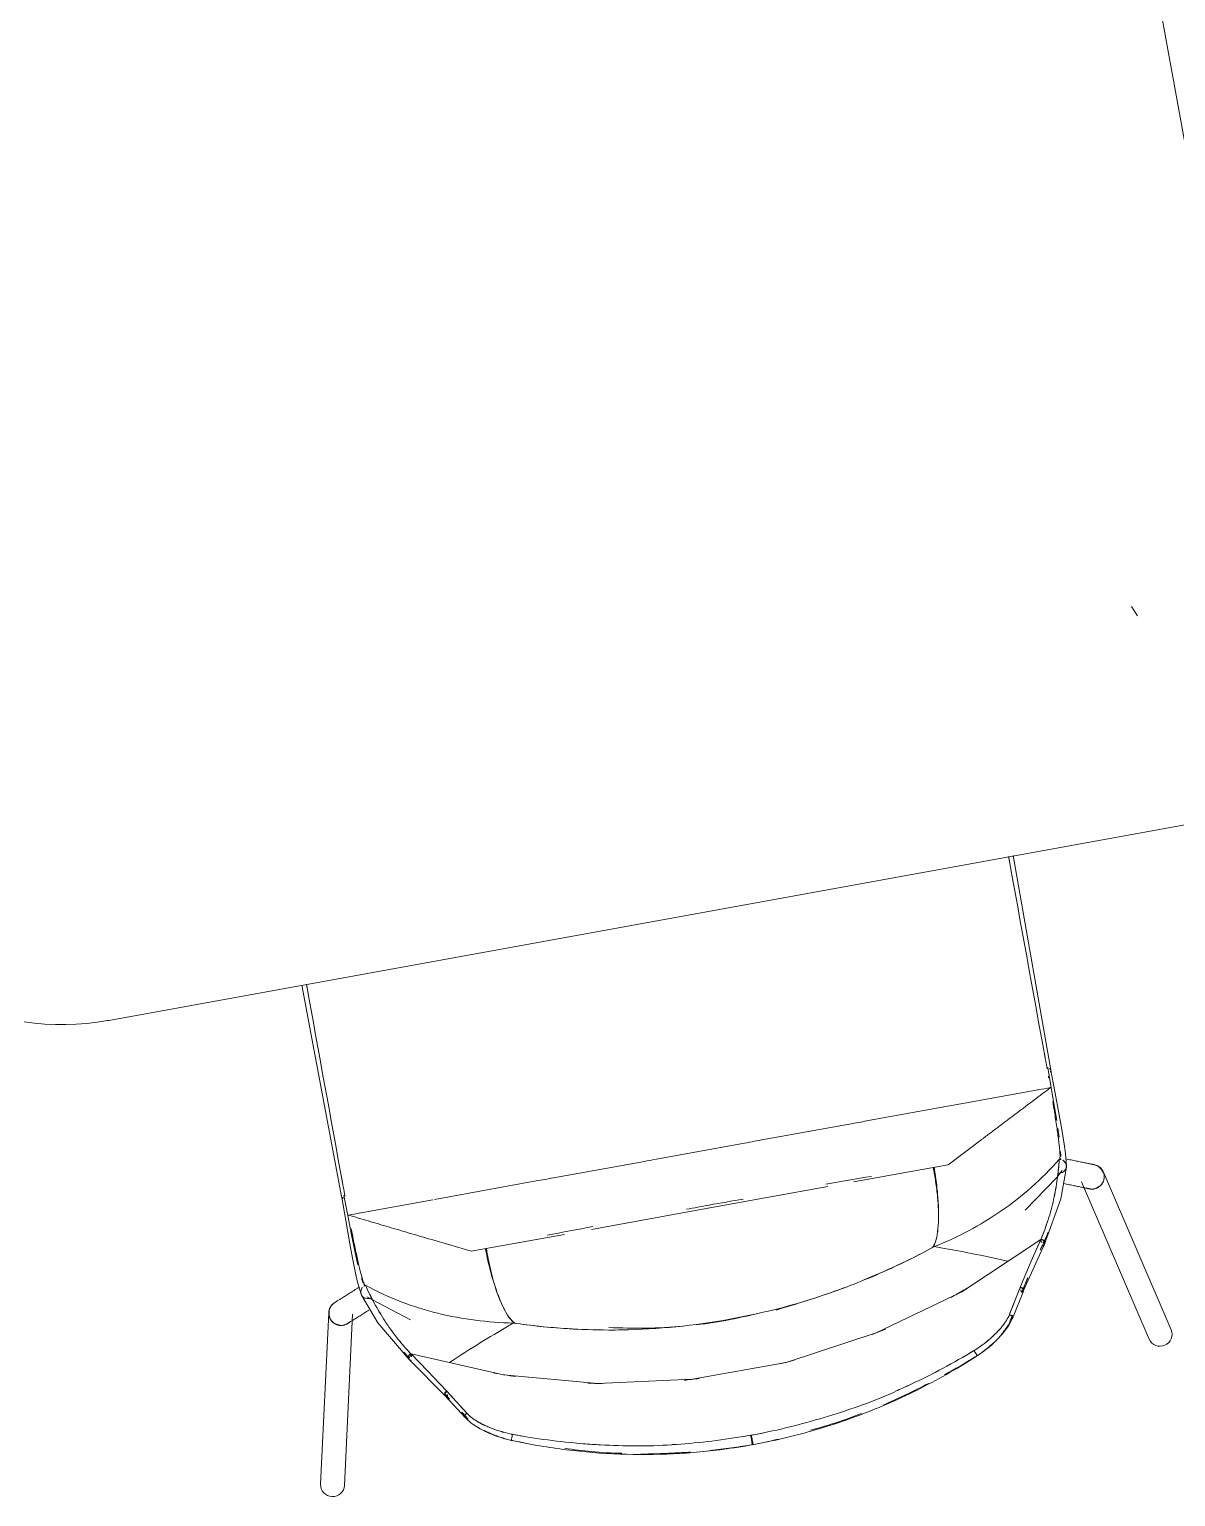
# Model space of a CAD drawing. Header units: millimetres. Extents: x 90978 to 295199, y -4084 to 97293.
# Drawn here: x 159465 to 160211, y 30847 to 31802 of the extents above; entities that cross this region are included whole.
import ezdxf

# ---------------------------------------------------------------- set-up
doc = ezdxf.new("R2010")
doc.units = ezdxf.units.MM
doc.header["$MEASUREMENT"] = 0
doc.layers.add('I-FURN', color=8, linetype='CONTINUOUS', lineweight=9)

msp = doc.modelspace()

# ---------------------------------------------------------------- linework, layer by layer
at = {"layer": 'I-FURN'}
for p, q in [((160289.6, 31328.26), (160119.2, 32266.38)), ((160120.9, 32257.04), (160291.29, 31318.93)), ((160186.08, 31420.83), (160182.25, 31426.88)), ((159516.84, 31157.41), (160265.44, 31293.38)), ((160129.89, 31123.96), (160105.22, 31264.69)), ((159668.53, 31041.62), (159642.44, 31180.38)), ((159461.71, 31156.49), (159468.46, 31155.63)), ((159468.46, 31155.63), (159475.23, 31155.05)), ((159475.23, 31155.05), (159482.03, 31154.73)), ((159482.03, 31154.73), (159488.83, 31154.69)), ((159488.83, 31154.69), (159495.62, 31154.92)), ((159495.62, 31154.92), (159502.4, 31155.42)), ((159502.4, 31155.42), (159509.16, 31156.2)), ((159509.16, 31156.2), (159515.88, 31157.24)), ((159515.88, 31157.24), (159516.84, 31157.41)), ((160127.78, 31126.69), (160130.08, 31113.51)), ((160132.4, 31111.04), (160129.55, 31125.93)), ((160129.68, 31124.03), (160129.35, 31124.03)), ((160129.46, 31123.73), (160129.74, 31123.84)), ((160129.88, 31123.93), (160129.86, 31124)), ((160073.63, 31103.51), (160122.69, 31112.42)), ((160130.08, 31113.51), (160132.22, 31100.83)), ((160135.2, 31095.91), (160132.4, 31111.04)), ((160007.48, 31091.5), (160063.89, 31101.74)), ((160131.03, 31104.71), (160131.73, 31100)), ((160131.73, 31100), (160131.75, 31099.86)), ((160132.22, 31100.83), (160133.6, 31092.32)), ((160136.86, 31086.49), (160135.2, 31095.91)), ((159937.05, 31078.7), (159996.16, 31089.44)), ((160134.36, 31087.3), (160135.2, 31081.34)), ((160138.64, 31075.56), (160136.86, 31086.49)), ((159871.79, 31066.85), (159930.36, 31077.49)), ((160085.19, 31080.2), (160063.05, 31063.51)), ((160136.1, 31067.83), (160135.79, 31066.96)), ((160136.17, 31072), (160136.21, 31068.87)), ((160139.34, 31070.67), (160138.64, 31075.56)), ((160140.01, 31062.5), (160139.34, 31070.67)), ((160140.27, 31067.14), (160139.35, 31067.33)), ((159806.08, 31054.91), (159865.31, 31065.67)), ((160063.05, 31063.51), (160001.37, 31052.31)), ((160133.62, 31055.11), (160137.05, 31059.7)), ((160134.33, 31058.02), (160135.89, 31058.06)), ((160135.89, 31058.06), (160137.3, 31058.52)), ((160136.29, 31041.19), (160139.93, 31061.93)), ((160137.3, 31058.52), (160138.47, 31059.32)), ((160138.47, 31059.32), (160139.32, 31060.34)), ((160138.53, 31065.63), (160139.28, 31064.71)), ((160139.28, 31064.71), (160139.76, 31063.64)), ((160139.32, 31060.34), (160139.61, 31060.9)), ((160139.61, 31060.9), (160139.82, 31061.47)), ((160139.76, 31063.64), (160139.95, 31062.49)), ((160139.82, 31061.47), (160140.01, 31062.5)), ((160139.95, 31062.49), (160139.83, 31061.34)), ((160141.19, 31066.95), (160140.27, 31067.14)), ((160142.09, 31066.76), (160141.19, 31066.95)), ((160142.98, 31066.58), (160142.09, 31066.76)), ((160143.86, 31066.4), (160142.98, 31066.58)), ((160144.73, 31066.22), (160143.86, 31066.4)), ((160145.57, 31066.04), (160144.73, 31066.22)), ((160146.4, 31065.87), (160145.57, 31066.04)), ((160147.21, 31065.7), (160146.4, 31065.87)), ((160148, 31065.54), (160147.21, 31065.7)), ((160148.77, 31065.38), (160148, 31065.54)), ((160149.51, 31065.23), (160148.77, 31065.38)), ((160150.23, 31065.08), (160149.51, 31065.23)), ((160150.92, 31064.93), (160150.23, 31065.08)), ((160151.59, 31064.79), (160150.92, 31064.93)), ((160152.23, 31064.66), (160151.59, 31064.79)), ((160152.84, 31064.54), (160152.23, 31064.66)), ((160153.43, 31064.41), (160152.84, 31064.54)), ((160153.98, 31064.3), (160153.43, 31064.41)), ((160154.5, 31064.19), (160153.98, 31064.3)), ((160154.99, 31064.09), (160154.5, 31064.19)), ((160155.44, 31064), (160154.99, 31064.09)), ((160155.86, 31063.91), (160155.44, 31064)), ((160156.25, 31063.83), (160155.86, 31063.91)), ((160156.6, 31063.76), (160156.25, 31063.83)), ((160156.92, 31063.69), (160156.6, 31063.76)), ((160157.2, 31063.63), (160156.92, 31063.69)), ((160157.45, 31063.58), (160157.2, 31063.63)), ((160157.65, 31063.54), (160157.45, 31063.58)), ((160157.82, 31063.5), (160157.65, 31063.54)), ((160157.96, 31063.48), (160157.82, 31063.5)), ((160157.91, 31063.49), (160158.02, 31063.46)), ((160158.05, 31063.46), (160157.96, 31063.48)), ((160158.02, 31063.46), (160158.09, 31063.45)), ((160158.11, 31063.45), (160158.05, 31063.46)), ((160158.09, 31063.45), (160158.12, 31063.44)), ((160158.13, 31063.44), (160158.11, 31063.45)), ((160158.12, 31063.44), (160158.13, 31063.44)), ((160158.13, 31063.44), (160158.44, 31063.37)), ((160158.44, 31063.37), (160158.75, 31063.29)), ((160158.75, 31063.29), (160159.05, 31063.19)), ((160159.05, 31063.19), (160159.35, 31063.08)), ((160159.35, 31063.08), (160159.65, 31062.96)), ((160159.65, 31062.96), (160159.94, 31062.83)), ((160159.94, 31062.83), (160160.23, 31062.69)), ((160160.23, 31062.69), (160160.51, 31062.53)), ((160160.51, 31062.53), (160160.78, 31062.37)), ((160160.78, 31062.37), (160161.05, 31062.19)), ((160161.05, 31062.19), (160161.31, 31062)), ((160161.31, 31062), (160161.56, 31061.81)), ((160161.56, 31061.81), (160161.8, 31061.6)), ((160161.8, 31061.6), (160162.04, 31061.38)), ((160162.04, 31061.38), (160162.27, 31061.16)), ((160162.27, 31061.16), (160162.48, 31060.92)), ((160162.48, 31060.92), (160162.69, 31060.68)), ((160162.69, 31060.68), (160162.89, 31060.43)), ((160162.89, 31060.43), (160163.08, 31060.17)), ((160163.08, 31060.17), (160163.25, 31059.9)), ((160163.25, 31059.9), (160163.42, 31059.63)), ((160163.42, 31059.63), (160163.57, 31059.35)), ((160163.57, 31059.35), (160163.72, 31059.06)), ((160163.72, 31059.06), (160163.85, 31058.77)), ((160163.85, 31058.77), (160163.97, 31058.47)), ((160208.13, 30956.01), (160163.97, 31058.58)), ((160163.97, 31058.47), (160164.08, 31058.17)), ((160164.08, 31058.17), (160164.18, 31057.87)), ((160164.18, 31057.87), (160164.26, 31057.56)), ((159738.36, 31042.61), (159794.87, 31052.88)), ((159984.73, 31049.28), (159907.83, 31035.32)), ((160113.16, 31033.81), (160133.62, 31055.11)), ((160138.28, 31051.21), (160139.18, 31051.03)), ((160139.18, 31051.03), (160140.07, 31050.84)), ((160140.07, 31050.84), (160140.94, 31050.66)), ((160140.94, 31050.66), (160141.79, 31050.48)), ((160141.79, 31050.48), (160142.63, 31050.31)), ((160142.63, 31050.31), (160143.46, 31050.14)), ((160143.46, 31050.14), (160144.26, 31049.97)), ((160144.26, 31049.97), (160145.04, 31049.81)), ((160145.04, 31049.81), (160145.8, 31049.66)), ((160145.8, 31049.66), (160146.53, 31049.5)), ((160146.53, 31049.5), (160147.24, 31049.36)), ((160147.24, 31049.36), (160147.93, 31049.21)), ((160147.93, 31049.21), (160148.59, 31049.08)), ((160148.59, 31049.08), (160149.22, 31048.95)), ((160149.22, 31048.95), (160149.82, 31048.82)), ((160149.64, 31052.41), (160193.8, 30949.84)), ((160149.82, 31048.82), (160150.39, 31048.7)), ((160150.39, 31048.7), (160150.93, 31048.59)), ((160150.93, 31048.59), (160151.44, 31048.49)), ((160151.44, 31048.49), (160151.91, 31048.39)), ((160151.91, 31048.39), (160152.36, 31048.3)), ((160152.36, 31048.3), (160152.77, 31048.21)), ((160152.77, 31048.21), (160153.14, 31048.13)), ((160153.14, 31048.13), (160153.48, 31048.06)), ((160159.37, 31048.14), (160159.07, 31048.03)), ((160159.67, 31048.26), (160159.37, 31048.14)), ((160159.96, 31048.39), (160159.67, 31048.26)), ((160160.24, 31048.54), (160159.96, 31048.39)), ((160160.52, 31048.69), (160160.24, 31048.54)), ((160160.8, 31048.86), (160160.52, 31048.69)), ((160161.06, 31049.03), (160160.8, 31048.86)), ((160161.32, 31049.22), (160161.06, 31049.03)), ((160161.57, 31049.42), (160161.32, 31049.22)), ((160161.82, 31049.63), (160161.57, 31049.42)), ((160162.05, 31049.84), (160161.82, 31049.63)), ((160162.28, 31050.07), (160162.05, 31049.84)), ((160162.49, 31050.31), (160162.28, 31050.07)), ((160162.7, 31050.55), (160162.49, 31050.31)), ((160162.9, 31050.8), (160162.7, 31050.55)), ((160163.09, 31051.06), (160162.9, 31050.8)), ((160163.26, 31051.33), (160163.09, 31051.06)), ((160163.43, 31051.6), (160163.26, 31051.33)), ((160163.58, 31051.88), (160163.43, 31051.6)), ((160163.73, 31052.17), (160163.58, 31051.88)), ((160163.86, 31052.46), (160163.73, 31052.17)), ((160163.98, 31052.76), (160163.86, 31052.46)), ((160164.09, 31053.06), (160163.98, 31052.76)), ((160164.18, 31053.36), (160164.09, 31053.06)), ((160164.27, 31053.67), (160164.18, 31053.36)), ((160164.26, 31057.56), (160164.33, 31057.25)), ((160164.34, 31053.98), (160164.27, 31053.67)), ((160164.33, 31057.25), (160164.39, 31056.93)), ((160164.35, 31054.07), (160164.34, 31053.98)), ((160164.41, 31054.38), (160164.35, 31054.07)), ((160164.39, 31056.93), (160164.44, 31056.62)), ((160164.45, 31054.7), (160164.41, 31054.38)), ((160164.44, 31056.62), (160164.47, 31056.3)), ((160164.48, 31055.02), (160164.45, 31054.7)), ((160164.47, 31056.3), (160164.49, 31055.98)), ((160164.5, 31055.34), (160164.48, 31055.02)), ((160164.49, 31055.98), (160164.5, 31055.66)), ((160164.5, 31055.66), (160164.5, 31055.34)), ((159670.98, 31027.23), (159668.41, 31042.17)), ((159668.55, 31041.66), (159668.55, 31041.6)), ((159668.55, 31041.6), (159668.71, 31041.56)), ((159669.01, 31041.87), (159668.71, 31041.76)), ((159668.71, 31041.56), (159669.02, 31041.55)), ((159669.44, 31042), (159669.01, 31041.87)), ((159669.98, 31042.13), (159669.44, 31042)), ((159672.29, 31030.35), (159669.8, 31043.5)), ((159679.8, 31031.98), (159727.69, 31040.68)), ((160125.63, 31011.75), (160136.29, 31041.19)), ((160153.48, 31048.06), (160153.78, 31048)), ((160153.78, 31048), (160154.05, 31047.95)), ((160154.05, 31047.95), (160154.28, 31047.9)), ((160154.28, 31047.9), (160154.47, 31047.86)), ((160154.47, 31047.86), (160154.63, 31047.83)), ((160154.63, 31047.83), (160154.75, 31047.8)), ((160154.71, 31047.81), (160154.67, 31047.82)), ((160154.8, 31047.79), (160154.71, 31047.81)), ((160154.75, 31047.8), (160154.83, 31047.78)), ((160154.86, 31047.78), (160154.8, 31047.79)), ((160154.83, 31047.78), (160154.87, 31047.78)), ((160154.88, 31047.77), (160154.86, 31047.78)), ((160154.87, 31047.78), (160154.88, 31047.77)), ((160154.96, 31047.76), (160154.88, 31047.77)), ((160155.28, 31047.7), (160154.96, 31047.76)), ((160155.6, 31047.66), (160155.28, 31047.7)), ((160155.92, 31047.63), (160155.6, 31047.66)), ((160156.24, 31047.61), (160155.92, 31047.63)), ((160156.56, 31047.61), (160156.24, 31047.61)), ((160156.88, 31047.62), (160156.56, 31047.61)), ((160157.19, 31047.64), (160156.88, 31047.62)), ((160157.51, 31047.67), (160157.19, 31047.64)), ((160157.83, 31047.72), (160157.51, 31047.67)), ((160158.14, 31047.78), (160157.83, 31047.72)), ((160158.46, 31047.85), (160158.14, 31047.78)), ((160158.76, 31047.93), (160158.46, 31047.85)), ((160159.07, 31048.03), (160158.76, 31047.93)), ((159674.73, 31017.74), (159672.29, 31030.35)), ((159907.83, 31035.32), (159830.94, 31021.35)), ((159673.68, 31012.08), (159670.98, 31027.23)), ((159675.52, 31017), (159674.49, 31021.79)), ((159675.44, 31002.68), (159673.68, 31012.08)), ((159677.1, 31006.16), (159674.73, 31017.74)), ((159752.61, 31007.12), (159726.02, 31014.96)), ((159813.4, 31018.16), (159752.61, 31007.12)), ((160071.78, 30980.79), (160123.17, 31014.83)), ((160111.84, 30981.09), (160125.63, 31011.75)), ((160123.17, 31014.83), (160116.96, 31000.72)), ((160123.2, 31014.69), (160123.69, 31014.75)), ((160123.2, 31014.7), (160123.59, 31012.93)), ((160123.2, 31014.7), (160123.59, 31012.93)), ((160123.2, 31014.69), (160123.63, 31012.97)), ((160123.63, 31012.97), (160123.21, 31014.7)), ((160123.24, 31009.06), (160124.05, 31010.8)), ((160123.69, 31014.75), (160124.17, 31014.71)), ((160124.17, 31014.71), (160124.63, 31014.56)), ((160125.77, 31012.15), (160124.52, 31013.39)), ((160124.63, 31014.56), (160125.04, 31014.31)), ((160125.04, 31014.31), (160125.39, 31013.97)), ((160125.39, 31013.97), (160125.64, 31013.56)), ((160125.64, 31013.56), (160125.79, 31013.11)), ((160125.84, 31012.63), (160125.77, 31012.15)), ((160125.79, 31013.11), (160125.84, 31012.63)), ((159677.62, 30991.82), (159675.44, 31002.68)), ((159678.81, 30998.41), (159677.1, 31006.16)), ((160116.96, 31000.72), (160110.11, 30984.24)), ((159678.68, 30986.99), (159677.62, 30991.82)), ((159675.67, 30981.23), (159674.93, 30980.76)), ((159676.43, 30981.71), (159675.67, 30981.23)), ((159677.19, 30982.19), (159676.43, 30981.71)), ((159677.97, 30982.68), (159677.19, 30982.19)), ((159678.75, 30983.18), (159677.97, 30982.68)), ((159680.92, 30979.12), (159678.68, 30986.99)), ((159679.55, 30983.68), (159678.75, 30983.18)), ((159680.76, 30980.27), (159680.83, 30981.44)), ((159680.83, 30981.44), (159681.21, 30982.56)), ((159682.24, 30986.41), (159681.18, 30989.35)), ((159683.3, 30984.78), (159682.71, 30985.48)), ((160110.11, 30984.24), (160102.69, 30965.61)), ((160104.76, 30963.49), (160111.91, 30981.25)), ((160110.24, 30983.44), (160109.79, 30983.44)), ((160109.85, 30983.58), (160110.29, 30983.58)), ((160110.68, 30983.34), (160110.24, 30983.44)), ((160110.27, 30981.83), (160110.76, 30980.21)), ((160110.29, 30983.58), (160110.74, 30983.48)), ((160110.82, 30980.35), (160110.32, 30982)), ((160111.09, 30983.14), (160110.68, 30983.34)), ((160110.74, 30983.48), (160111.15, 30983.29)), ((160110.86, 30980.46), (160114.66, 30989.57)), ((160111.44, 30982.86), (160111.09, 30983.14)), ((160111.15, 30983.29), (160111.5, 30983)), ((160111.72, 30982.51), (160111.44, 30982.86)), ((160111.5, 30983), (160111.78, 30982.66)), ((160111.89, 30982.12), (160111.72, 30982.51)), ((160111.76, 30980.93), (160111.91, 30981.3)), ((160111.78, 30982.66), (160111.95, 30982.26)), ((160111.97, 30981.44), (160111.82, 30981.07)), ((160111.91, 30981.3), (160111.96, 30981.71)), ((160112.02, 30981.85), (160111.97, 30981.44)), ((159661.48, 30971.62), (159661.67, 30971.87)), ((159661.67, 30971.87), (159661.88, 30972.12)), ((159661.88, 30972.12), (159662.09, 30972.35)), ((159662.09, 30972.35), (159662.32, 30972.58)), ((159662.32, 30972.58), (159662.55, 30972.8)), ((159662.55, 30972.8), (159662.79, 30973.01)), ((159662.79, 30973.01), (159663.04, 30973.21)), ((159663.04, 30973.21), (159663.3, 30973.4)), ((159663.3, 30973.4), (159663.56, 30973.58)), ((159663.56, 30973.58), (159663.64, 30973.62)), ((159663.68, 30973.65), (159663.64, 30973.63)), ((159663.64, 30973.62), (159663.65, 30973.64)), ((159663.64, 30973.63), (159663.64, 30973.62)), ((159663.65, 30973.64), (159663.7, 30973.67)), ((159663.75, 30973.7), (159663.68, 30973.65)), ((159663.7, 30973.67), (159663.78, 30973.72)), ((159663.85, 30973.76), (159663.75, 30973.7)), ((159663.78, 30973.72), (159663.82, 30973.74)), ((159663.99, 30973.85), (159663.85, 30973.76)), ((159664.15, 30973.95), (159663.99, 30973.85)), ((159664.35, 30974.08), (159664.15, 30973.95)), ((159664.58, 30974.22), (159664.35, 30974.08)), ((159664.85, 30974.39), (159664.58, 30974.22)), ((159665.14, 30974.57), (159664.85, 30974.39)), ((159665.46, 30974.78), (159665.14, 30974.57)), ((159665.81, 30975), (159665.46, 30974.78)), ((159666.2, 30975.24), (159665.81, 30975)), ((159666.61, 30975.5), (159666.2, 30975.24)), ((159667.05, 30975.78), (159666.61, 30975.5)), ((159667.51, 30976.08), (159667.05, 30975.78)), ((159668.01, 30976.39), (159667.51, 30976.08)), ((159668.53, 30976.72), (159668.01, 30976.39)), ((159669.07, 30977.06), (159668.53, 30976.72)), ((159669.64, 30977.42), (159669.07, 30977.06)), ((159670.23, 30977.79), (159669.64, 30977.42)), ((159670.84, 30978.18), (159670.23, 30977.79)), ((159671.48, 30978.58), (159670.84, 30978.18)), ((159672.13, 30978.99), (159671.48, 30978.58)), ((159672.81, 30979.42), (159672.13, 30978.99)), ((159673.5, 30979.86), (159672.81, 30979.42)), ((159674.21, 30980.31), (159673.5, 30979.86)), ((159674.93, 30980.76), (159674.21, 30980.31)), ((159681.47, 30978.22), (159680.92, 30979.12)), ((159681.5, 30978.1), (159680.98, 30979.13)), ((159691.9, 30960.47), (159681.2, 30978.61)), ((159681.86, 30977.76), (159681.47, 30978.22)), ((159682.34, 30977.33), (159681.86, 30977.76)), ((159683.48, 30976.68), (159682.34, 30977.33)), ((159684.86, 30976.34), (159683.48, 30976.68)), ((159684.68, 30977.54), (159713.21, 30962.57)), ((159686.35, 30976.41), (159684.86, 30976.34)), ((159687.82, 30976.91), (159686.35, 30976.41)), ((160016.21, 30953.96), (160071.78, 30980.79)), ((160111.5, 30980.61), (160111.76, 30980.93)), ((160111.82, 30981.07), (160111.56, 30980.75)), ((159659.87, 30967.02), (159654.6, 30855.47)), ((159659.91, 30966.83), (159659.92, 30967.15)), ((159659.92, 30966.51), (159659.91, 30966.83)), ((159659.92, 30967.15), (159659.93, 30967.47)), ((159659.94, 30966.19), (159659.92, 30966.51)), ((159659.93, 30967.47), (159659.96, 30967.79)), ((159659.97, 30965.88), (159659.94, 30966.19)), ((159659.96, 30967.79), (159660.01, 30968.11)), ((159660.02, 30965.56), (159659.97, 30965.88)), ((159660.01, 30968.11), (159660.06, 30968.42)), ((159660.08, 30965.24), (159660.02, 30965.56)), ((159660.06, 30968.42), (159660.13, 30968.74)), ((159660.15, 30964.93), (159660.08, 30965.24)), ((159660.13, 30968.74), (159660.21, 30969.05)), ((159660.23, 30964.62), (159660.15, 30964.93)), ((159660.21, 30969.05), (159660.31, 30969.35)), ((159660.33, 30964.32), (159660.23, 30964.62)), ((159660.31, 30969.35), (159660.41, 30969.65)), ((159660.43, 30964.02), (159660.33, 30964.32)), ((159660.41, 30969.65), (159660.53, 30969.95)), ((159660.55, 30963.72), (159660.43, 30964.02)), ((159660.53, 30969.95), (159660.66, 30970.24)), ((159660.68, 30963.43), (159660.55, 30963.72)), ((159660.66, 30970.24), (159660.8, 30970.53)), ((159660.83, 30963.14), (159660.68, 30963.43)), ((159660.8, 30970.53), (159660.95, 30970.81)), ((159660.98, 30962.86), (159660.83, 30963.14)), ((159660.95, 30970.81), (159661.12, 30971.09)), ((159661.15, 30962.59), (159660.98, 30962.86)), ((159661.12, 30971.09), (159661.29, 30971.36)), ((159661.19, 30962.52), (159661.15, 30962.59)), ((159661.37, 30962.25), (159661.19, 30962.52)), ((159661.29, 30971.36), (159661.48, 30971.62)), ((159661.56, 30961.99), (159661.37, 30962.25)), ((159670.19, 30854.73), (159675.46, 30966.28)), ((159675.32, 30962.08), (159675.77, 30962.36)), ((159675.77, 30962.36), (159676.24, 30962.66)), ((159676.24, 30962.66), (159676.74, 30962.98)), ((159676.74, 30962.98), (159677.27, 30963.32)), ((159677.27, 30963.32), (159677.83, 30963.67)), ((159677.83, 30963.67), (159678.4, 30964.03)), ((159678.4, 30964.03), (159679, 30964.41)), ((159679, 30964.41), (159679.62, 30964.8)), ((159679.62, 30964.8), (159680.27, 30965.21)), ((159680.27, 30965.21), (159680.93, 30965.63)), ((159680.93, 30965.63), (159681.61, 30966.06)), ((159681.61, 30966.06), (159682.31, 30966.5)), ((159682.31, 30966.5), (159683.02, 30966.95)), ((159683.02, 30966.95), (159683.75, 30967.41)), ((159683.75, 30967.41), (159684.5, 30967.88)), ((159684.5, 30967.88), (159685.26, 30968.36)), ((159685.26, 30968.36), (159686.03, 30968.85)), ((160102.36, 30958.76), (160104.79, 30963.56)), ((160103.11, 30965.63), (160102.67, 30965.6)), ((160103.55, 30965.55), (160103.11, 30965.63)), ((160103.37, 30961.87), (160104.8, 30965.47)), ((160103.96, 30965.37), (160103.55, 30965.55)), ((160103.66, 30962.64), (160104.06, 30962.76)), ((160104.32, 30965.11), (160103.96, 30965.37)), ((160104.06, 30962.76), (160104.4, 30962.98)), ((160104.6, 30964.79), (160104.32, 30965.11)), ((160104.4, 30962.98), (160104.66, 30963.28)), ((160104.78, 30964.41), (160104.6, 30964.79)), ((160104.66, 30963.28), (160104.81, 30963.63)), ((160104.85, 30964.02), (160104.78, 30964.41)), ((160104.81, 30963.63), (160104.85, 30964.02)), ((159661.76, 30961.74), (159661.56, 30961.99)), ((159661.97, 30961.5), (159661.76, 30961.74)), ((159662.19, 30961.27), (159661.97, 30961.5)), ((159662.42, 30961.04), (159662.19, 30961.27)), ((159662.66, 30960.83), (159662.42, 30961.04)), ((159662.9, 30960.62), (159662.66, 30960.83)), ((159663.16, 30960.43), (159662.9, 30960.62)), ((159663.42, 30960.24), (159663.16, 30960.43)), ((159663.69, 30960.07), (159663.42, 30960.24)), ((159663.96, 30959.91), (159663.69, 30960.07)), ((159664.24, 30959.75), (159663.96, 30959.91)), ((159664.53, 30959.61), (159664.24, 30959.75)), ((159664.82, 30959.48), (159664.53, 30959.61)), ((159665.12, 30959.36), (159664.82, 30959.48)), ((159665.42, 30959.26), (159665.12, 30959.36)), ((159665.73, 30959.17), (159665.42, 30959.26)), ((159666.04, 30959.08), (159665.73, 30959.17)), ((159666.35, 30959.02), (159666.04, 30959.08)), ((159666.66, 30958.96), (159666.35, 30959.02)), ((159666.98, 30958.92), (159666.66, 30958.96)), ((159667.3, 30958.89), (159666.98, 30958.92)), ((159667.62, 30958.87), (159667.3, 30958.89)), ((159667.94, 30958.86), (159667.62, 30958.87)), ((159668.26, 30958.87), (159667.94, 30958.86)), ((159668.58, 30958.89), (159668.26, 30958.87)), ((159668.9, 30958.92), (159668.58, 30958.89)), ((159669.21, 30958.97), (159668.9, 30958.92)), ((159669.53, 30959.03), (159669.21, 30958.97)), ((159669.84, 30959.1), (159669.53, 30959.03)), ((159670.15, 30959.18), (159669.84, 30959.1)), ((159670.45, 30959.28), (159670.15, 30959.18)), ((159670.76, 30959.39), (159670.45, 30959.28)), ((159671.05, 30959.51), (159670.76, 30959.39)), ((159671.34, 30959.64), (159671.05, 30959.51)), ((159671.63, 30959.78), (159671.34, 30959.64)), ((159671.91, 30959.93), (159671.63, 30959.78)), ((159672.18, 30960.1), (159671.91, 30959.93)), ((159672.18, 30960.1), (159672.2, 30960.11)), ((159672.19, 30960.1), (159672.18, 30960.1)), ((159672.21, 30960.12), (159672.19, 30960.1)), ((159672.2, 30960.11), (159672.25, 30960.14)), ((159672.28, 30960.16), (159672.21, 30960.12)), ((159672.25, 30960.14), (159672.33, 30960.19)), ((159672.37, 30960.22), (159672.28, 30960.16)), ((159672.33, 30960.19), (159672.45, 30960.27)), ((159672.45, 30960.27), (159672.59, 30960.36)), ((159672.59, 30960.36), (159672.77, 30960.47)), ((159672.77, 30960.47), (159672.98, 30960.6)), ((159672.98, 30960.6), (159673.23, 30960.76)), ((159673.23, 30960.76), (159673.5, 30960.93)), ((159673.5, 30960.93), (159673.8, 30961.12)), ((159673.8, 30961.12), (159674.14, 30961.33)), ((159674.14, 30961.33), (159674.5, 30961.56)), ((159674.5, 30961.56), (159674.89, 30961.81)), ((159674.89, 30961.81), (159675.32, 30962.08)), ((159712.24, 30936.67), (159691.9, 30960.47)), ((159957.48, 30934.85), (160016.21, 30953.96)), ((160094.69, 30949.45), (160098.2, 30953.22)), ((160098.2, 30953.22), (160102.36, 30958.76)), ((160086.4, 30942.29), (160090.67, 30945.72)), ((160090.67, 30945.72), (160094.69, 30949.45)), ((159711.59, 30938.36), (159711.68, 30938.83)), ((159711.6, 30937.88), (159711.59, 30938.36)), ((159711.73, 30937.41), (159711.6, 30937.88)), ((159711.68, 30938.83), (159711.88, 30939.26)), ((159711.96, 30936.99), (159711.73, 30937.41)), ((159713.47, 30940.27), (159711.96, 30936.99)), ((159712.18, 30939.64), (159712.56, 30939.95)), ((159735.92, 30912.81), (159712.24, 30936.66)), ((159712.56, 30939.95), (159713, 30940.16)), ((159713, 30940.16), (159713.47, 30940.27)), ((159713.45, 30940.41), (159773.54, 30926.61)), ((159713.45, 30940.41), (159724.23, 30929.39)), ((159713.68, 30938.51), (159713.47, 30940.27)), ((159713.47, 30940.27), (159713.68, 30938.51)), ((159713.73, 30938.48), (159713.47, 30940.27)), ((159713.73, 30938.48), (159713.47, 30940.27)), ((159896.7, 30923.81), (159957.48, 30934.85)), ((160079.98, 30942.26), (160079.86, 30942.45)), ((160080.15, 30941.99), (160079.98, 30942.26)), ((160080.37, 30941.64), (160080.15, 30941.99)), ((160080.61, 30941.25), (160080.37, 30941.64)), ((160080.87, 30940.83), (160080.61, 30941.25)), ((160081.12, 30940.42), (160080.87, 30940.83)), ((160081.36, 30940.03), (160081.12, 30940.42)), ((160081.57, 30939.69), (160081.36, 30940.03)), ((160081.74, 30939.42), (160081.57, 30939.69)), ((160081.85, 30939.23), (160081.74, 30939.42)), ((160081.91, 30939.14), (160081.85, 30939.23)), ((159724.23, 30929.39), (159736.44, 30916.36)), ((159773.54, 30926.61), (159835, 30921.05)), ((159735.67, 30914.61), (159735.54, 30914.18)), ((159735.9, 30914.99), (159735.67, 30914.61)), ((159736.22, 30915.32), (159735.9, 30914.99)), ((159736.6, 30915.57), (159736.22, 30915.32)), ((159736.44, 30916.36), (159740.72, 30911.7)), ((159737.02, 30915.73), (159736.6, 30915.57)), ((159835, 30921.05), (159896.7, 30923.81)), ((159737.06, 30912.57), (159735.46, 30914.29)), ((159735.51, 30913.76), (159735.6, 30913.35)), ((159735.6, 30913.35), (159735.78, 30912.98)), ((159748.81, 30898.75), (159735.63, 30913.13)), ((159735.78, 30912.98), (159736.06, 30912.69)), ((159736.06, 30912.69), (159736.41, 30912.48)), ((159738.4, 30911.13), (159737.06, 30912.57)), ((159737.25, 30912.37), (159737.15, 30913.85)), ((159745.49, 30906.46), (159749.94, 30901.54)), ((159750.59, 30897.83), (159746.46, 30902.37)), ((159752.65, 30895.24), (159748.69, 30898.88)), ((159758.5, 30891.52), (159752.65, 30895.24)), ((159763.11, 30889.22), (159758.5, 30891.52)), ((159768.18, 30887.15), (159763.11, 30889.22)), ((159773.39, 30885.43), (159768.18, 30887.15)), ((159779.08, 30886.02), (159778.98, 30885.54)), ((159779.17, 30886.5), (159779.08, 30886.02)), ((159779.26, 30886.95), (159779.17, 30886.5)), ((159779.34, 30887.35), (159779.26, 30886.95)), ((159779.41, 30887.67), (159779.34, 30887.35)), ((159779.45, 30887.89), (159779.41, 30887.67)), ((159779.48, 30888), (159779.45, 30887.89)), ((159934.55, 30886.94), (159934.5, 30887.25)), ((159934.64, 30886.46), (159934.55, 30886.94)), ((159934.75, 30885.82), (159934.64, 30886.46)), ((159934.89, 30885.08), (159934.75, 30885.82)), ((159934.92, 30887.44), (159934.94, 30887.33)), ((159934.94, 30887.33), (159935, 30887.02)), ((159935, 30887.02), (159935.09, 30886.54)), ((159935.09, 30886.54), (159935.2, 30885.9)), ((159935.2, 30885.9), (159935.34, 30885.16)), ((159778.72, 30884.17), (159778.7, 30884.07)), ((159778.76, 30884.39), (159778.72, 30884.17)), ((159778.82, 30884.7), (159778.76, 30884.39)), ((159778.89, 30885.09), (159778.82, 30884.7)), ((159778.98, 30885.54), (159778.89, 30885.09)), ((159935.03, 30884.29), (159934.89, 30885.08)), ((159935.18, 30883.5), (159935.03, 30884.29)), ((159935.31, 30882.76), (159935.18, 30883.5)), ((159935.42, 30882.12), (159935.31, 30882.76)), ((159935.34, 30885.16), (159935.48, 30884.37)), ((159935.51, 30881.64), (159935.42, 30882.12)), ((159935.48, 30884.37), (159935.63, 30883.58)), ((159935.57, 30881.33), (159935.51, 30881.64)), ((159935.59, 30881.22), (159935.57, 30881.33)), ((159935.63, 30883.58), (159935.76, 30882.84)), ((159935.76, 30882.84), (159935.88, 30882.2)), ((159935.88, 30882.2), (159935.97, 30881.72)), ((159935.97, 30881.72), (159936.02, 30881.41)), ((159936.02, 30881.41), (159936.04, 30881.31))]:
    msp.add_line(p, q, dxfattribs=at)
for centre, major_axis, ratio, start_param, end_param in [((160156.29, 31055.65), (-1.62, -7.83), 0.991026, 2.094395, 3.295672), ((160156.81, 31055.5), (-7.16, -3.08), 0.972413, 1.570796, 3.665191), ((159668.09, 30966.98), (4.27, -6.76), 0.991026, 3.141593, 3.665191), ((159667.67, 30966.65), (7.79, -0.37), 0.972413, 3.141593, 4.712389), ((159667.67, 30966.65), (7.79, -0.37), 0.972413, 2.617994, 3.135138), ((159668.09, 30966.98), (4.27, -6.76), 0.991026, 3.98724, 4.45059), ((159668.09, 30966.98), (4.27, -6.76), 0.991026, 5.235988, 5.472216), ((160200.97, 30952.93), (-7.16, -3.08), 0.972413, 1.570796, 3.141593), ((160200.97, 30952.93), (-7.16, -3.08), 0.972413, 0, 1.570796), ((159662.39, 30855.1), (7.79, -0.37), 0.972413, 3.141593, 4.712389), ((159662.39, 30855.1), (7.79, -0.37), 0.972413, 4.712389, 6.283185)]:
    msp.add_ellipse(centre, major_axis=major_axis, ratio=ratio, start_param=start_param, end_param=end_param, dxfattribs=at)
for points, knots in [([(160126.02, 31133.37), (160118.21, 31176.33), (160110.3, 31219.92), (160102.37, 31263.56), (160102.26, 31264.15)], [0.0344067, 0.0344067, 0.0344067, 0.0344067, 0.5, 0.5063417, 0.5063417, 0.5063417, 0.5063417]), ([(160128.99, 31126.15), (160129.12, 31126.14), (160129.47, 31126.08), (160129.64, 31125.89), (160129.41, 31125.66), (160129.14, 31125.55)], [-0.7, -0.7, -0.7, -0.7, -0.6, -0.4, -0.2, -0.2, -0.2, -0.2]), ([(160129.58, 31113.66), (160126.01, 31110.97), (160120.61, 31106.9), (160113.33, 31101.42), (160107.84, 31097.28), (160102.29, 31093.09), (160096.69, 31088.87), (160091.07, 31084.63), (160087.33, 31081.81), (160085.46, 31080.4)], [-0.999743, -0.999743, -0.999743, -0.999743, -0.8333333, -0.75, -0.6666667, -0.5833333, -0.5, -0.4166667, -0.3333333, -0.3333333, -0.3333333, -0.3333333]), ([(160135.38, 31066.9), (160135.53, 31066.9), (160135.7, 31067.27), (160135.78, 31068.69), (160135.73, 31070.51), (160135.55, 31072.92), (160135.24, 31075.98), (160134.82, 31079.53), (160134.1, 31085.01), (160133.18, 31091.26), (160132.1, 31098.16), (160131.53, 31101.7), (160131.23, 31103.51)], [-0.9696726, -0.9696726, -0.9696726, -0.9696726, -0.875, -0.8125, -0.75, -0.6875, -0.625, -0.5625, -0.5, -0.375, -0.3125, -0.25, -0.25, -0.25, -0.25]), ([(160053.78, 31061.83), (160054.48, 31057.78), (160055.64, 31049.89), (160056.65, 31038.44), (160056.83, 31028.18), (160056.21, 31019.57), (160054.92, 31013.39), (160053.75, 31010.63), (160053.16, 31009.64)], [-1, -1, -1, -1, -0.8333333, -0.6666667, -0.5, -0.3333333, -0.1666667, -0.0332351, -0.0332351, -0.0332351, -0.0332351]), ([(160056.63, 31034.09), (160056.54, 31036.73), (160056.15, 31042.69), (160054.99, 31052.15), (160053.79, 31058.62), (160053.16, 31061.71)], [-0.4106729, -0.4106729, -0.4106729, -0.4106729, -0.2857143, -0.1428571, -0.0148421, -0.0148421, -0.0148421, -0.0148421]), ([(160135.23, 31066.98), (160135, 31062.74), (160134.15, 31054.17), (160131.79, 31040.83), (160128.78, 31029.6), (160126.45, 31022.93), (160125.58, 31020.61)], [0, 0, 0, 0, 0.25, 0.5, 0.75, 0.8847092, 0.8847092, 0.8847092, 0.8847092]), ([(160134.63, 31059.54), (160134.44, 31057.73), (160133.71, 31051.58), (160132.52, 31045.29), (160131.59, 31040.84)], [0.1451812, 0.1451812, 0.1451812, 0.1451812, 0.25, 0.4999828, 0.4999828, 0.4999828, 0.4999828]), ([(159668.61, 31042.02), (159668.52, 31042.04), (159668.35, 31042.14), (159668.44, 31042.29), (159668.56, 31042.4)], [-0.7, -0.7, -0.7, -0.7, -0.6, -0.4, -0.4, -0.4, -0.4]), ([(159892.74, 31034.5), (159897.65, 31035.4), (159910.01, 31037.66), (159922.28, 31039.86), (159929.65, 31041.16)], [-0.5502705, -0.5502705, -0.5502705, -0.5502705, -0.5, -0.4241652, -0.4241652, -0.4241652, -0.4241652]), ([(160131.59, 31040.84), (160130.6, 31036.41), (160128.23, 31027.55), (160125.02, 31018.95), (160123.2, 31014.7)], [0.5, 0.5, 0.5, 0.5, 0.75, 0.9999651, 0.9999651, 0.9999651, 0.9999651]), ([(159725.7, 31015.06), (159723.45, 31015.72), (159718.96, 31017.04), (159712.21, 31019.03), (159705.48, 31021.02), (159698.81, 31022.98), (159692.21, 31024.93), (159683.47, 31027.5), (159676.99, 31029.41), (159672.7, 31030.68)], [-0.6666667, -0.6666667, -0.6666667, -0.6666667, -0.5833333, -0.5, -0.4166667, -0.3333333, -0.25, -0.1666667, -0.000257, -0.000257, -0.000257, -0.000257]), ([(159674.72, 31020.59), (159675.08, 31018.8), (159675.79, 31015.28), (159676.85, 31010.14), (159677.87, 31005.36), (159678.86, 31000.91), (159679.79, 30996.88), (159680.65, 30993.41), (159681.44, 30990.43), (159682.12, 30988.11), (159682.71, 30986.41), (159683.28, 30985.06), (159683.55, 30984.93), (159683.69, 30984.95)], [0.25, 0.25, 0.25, 0.25, 0.3125, 0.375, 0.4375, 0.5, 0.5625, 0.625, 0.6875, 0.75, 0.8125, 0.875, 0.9696726, 0.9696726, 0.9696726, 0.9696726]), ([(159842.15, 30955.89), (159844.96, 30955.88), (159871.38, 30956.09), (159921.32, 30961.03), (159978.53, 30976.29), (160022.39, 30993.94), (160043.49, 31004.48), (160053.85, 31010.18)], [0.2203014, 0.2203014, 0.2203014, 0.2203014, 0.25, 0.5, 0.75, 0.875, 1, 1, 1, 1]), ([(160052.58, 31009.42), (160053.11, 31010.02), (160054.08, 31011.56), (160054.87, 31013.81), (160055.21, 31015.12), (160055.21, 31015.14)], [-1, -1, -1, -1, -0.8928571, -0.7857143, -0.7840531, -0.7840531, -0.7840531, -0.7840531]), ([(160123.21, 31014.7), (160123.39, 31014.73), (160123.76, 31014.75), (160124.31, 31014.64), (160124.83, 31014.4), (160125.4, 31013.91), (160125.87, 31013.08), (160125.83, 31012.16), (160125.53, 31011.52), (160125.05, 31010.99), (160124.54, 31010.74), (160124.18, 31010.68)], [-1, -1, -1, -1, -0.916667, -0.833333, -0.75, -0.666667, -0.5, -0.333333, -0.25, -0.166667, 0, 0, 0, 0]), ([(160124.19, 31010.69), (160124.65, 31010.78), (160125.22, 31011.1), (160125.63, 31011.72), (160125.74, 31012.01), (160125.77, 31012.15)], [-1, -1, -1, -1, -0.4, -0.2, 0, 0, 0, 0]), ([(159773.75, 30970.14), (159772.79, 30972.06), (159770.64, 30976.87), (159767.43, 30985.89), (159764.34, 30996.97), (159762.65, 31004.77), (159761.89, 31008.81)], [-0.6332353, -0.6332353, -0.6332353, -0.6332353, -0.5, -0.3333333, -0.1666667, 0, 0, 0, 0]), ([(159769.33, 30980.79), (159768.6, 30982.9), (159767.18, 30987.38), (159765.59, 30993.4), (159764.43, 30998.46), (159763.46, 31003.15), (159762.86, 31006.67), (159762.51, 31008.91)], [0.5714286, 0.5714286, 0.5714286, 0.5714286, 0.6785714, 0.7857143, 0.8392857, 0.8928571, 0.9851475, 0.9851475, 0.9851475, 0.9851475]), ([(160058.2, 31009.44), (160064.86, 31008.27), (160079.36, 31005.57), (160093.94, 31002.47), (160101.82, 31000.7)], [-0.9105873, -0.9105873, -0.9105873, -0.9105873, -0.5, -0.0187537, -0.0187537, -0.0187537, -0.0187537]), ([(159681.88, 30983.59), (159681.76, 30983.44), (159681.34, 30982.88), (159680.86, 30981.8), (159680.75, 30980.45), (159680.94, 30979.6), (159681.07, 30979.24)], [-0.8461538, -0.8461538, -0.8461538, -0.8461538, -0.8076923, -0.7115385, -0.6153846, -0.5384615, -0.5384615, -0.5384615, -0.5384615]), ([(159683.83, 30984.99), (159685.53, 30981.1), (159689.34, 30973.37), (159696.24, 30961.72), (159702.75, 30952.64), (159706.94, 30947.56), (159708.25, 30946.03)], [-1, -1, -1, -1, -0.75, -0.5, -0.25, -0.1405219, -0.1405219, -0.1405219, -0.1405219]), ([(159997.24, 30984.03), (159990.02, 30981.31), (159974.76, 30976.16), (159959.26, 30971.24), (159951.11, 30968.91)], [-0.7825093, -0.7825093, -0.7825093, -0.7825093, -0.7, -0.609839, -0.609839, -0.609839, -0.609839]), ([(160064.7, 30977.07), (160067.62, 30978.67), (160071.79, 30980.98), (160075.87, 30983.45), (160077.11, 30984.21)], [-0.11702564, -0.11702564, -0.11702564, -0.11702564, -0.09090909, -0.07954338, -0.07954338, -0.07954338, -0.07954338]), ([(160109.85, 30983.58), (160108.69, 30980.75), (160106.34, 30974.92), (160103.91, 30968.77), (160102.68, 30965.61)], [0, 0, 0, 0, 0.5, 0.9996343, 0.9996343, 0.9996343, 0.9996343]), ([(159696.42, 30961.8), (159693.94, 30965.61), (159690.6, 30971.11), (159687.88, 30976.61), (159687.09, 30978.24)], [-0.49998, -0.49998, -0.49998, -0.49998, -0.25, -0.1451812, -0.1451812, -0.1451812, -0.1451812]), ([(159779.85, 30961.03), (159779.27, 30961.61), (159777.51, 30963.6), (159775.48, 30966.82), (159774.07, 30969.52), (159773.86, 30969.92)], [-0.9192182, -0.9192182, -0.9192182, -0.9192182, -0.8333333, -0.6666667, -0.6382885, -0.6382885, -0.6382885, -0.6382885]), ([(159781.44, 30960.17), (159780.49, 30960.67), (159779.03, 30961.9), (159777.49, 30963.85), (159776.96, 30964.6)], [0, 0, 0, 0, 0.1428571, 0.2159417, 0.2159417, 0.2159417, 0.2159417]), ([(160102.69, 30965.61), (160102.28, 30964.54), (160101.08, 30962.26), (160099.26, 30959.69), (160098.21, 30958.37)], [0, 0, 0, 0, 0.1666667, 0.3331165, 0.3331165, 0.3331165, 0.3331165]), ([(160102.67, 30965.6), (160102.82, 30965.63), (160103.11, 30965.64), (160103.55, 30965.56), (160103.97, 30965.39), (160104.45, 30965.04), (160104.86, 30964.43), (160104.88, 30963.75), (160104.68, 30963.28), (160104.42, 30962.98), (160104.07, 30962.76), (160103.8, 30962.68), (160103.66, 30962.65)], [-1, -1, -1, -1, -0.916667, -0.833333, -0.75, -0.666667, -0.5, -0.333333, -0.25, -0.166667, -0.083333, 0, 0, 0, 0]), ([(159713.47, 30940.27), (159710.28, 30943.62), (159704.22, 30950.54), (159698.96, 30958), (159696.42, 30961.8)], [-0.9999567, -0.9999567, -0.9999567, -0.9999567, -0.75, -0.5, -0.5, -0.5, -0.5]), ([(159738.41, 30934.69), (159745.17, 30939.13), (159757.72, 30947.17), (159770.35, 30954.75), (159776.17, 30958.19)], [-0.9812423, -0.9812423, -0.9812423, -0.9812423, -0.5, -0.0894127, -0.0894127, -0.0894127, -0.0894127]), ([(159779.98, 30960.44), (159791.68, 30958.74), (159812.2, 30956.6), (159832.86, 30955.92), (159841.71, 30955.89)], [0, 0, 0, 0, 0.125, 0.21875, 0.21875, 0.21875, 0.21875]), ([(160098.19, 30958.37), (160096.07, 30955.74), (160092.07, 30951.55), (160085.4, 30946.19), (160081.7, 30943.73), (160079.8, 30942.55)], [0.3335366, 0.3335366, 0.3335366, 0.3335366, 0.6666667, 0.8333333, 0.9998615, 0.9998615, 0.9998615, 0.9998615]), ([(160098.2, 30958.37), (160097.67, 30957.71), (160096.55, 30956.37), (160094.66, 30954.33), (160092.58, 30952.27), (160090.33, 30950.22), (160087.9, 30948.2), (160085.68, 30946.46), (160084.21, 30945.46), (160083.65, 30945.09)], [0.3333333, 0.3333333, 0.3333333, 0.3333333, 0.4166667, 0.5, 0.5833333, 0.6666667, 0.75, 0.8333333, 0.8844325, 0.8844325, 0.8844325, 0.8844325]), ([(160097.4, 30952.78), (160097.91, 30953.38), (160098.96, 30954.65), (160100.37, 30956.55), (160102.05, 30959.08), (160102.96, 30960.8), (160103.37, 30961.87)], [0.594049, 0.594049, 0.594049, 0.594049, 0.6666667, 0.75, 0.8333333, 1, 1, 1, 1]), ([(160097.66, 30952.78), (160098.47, 30953.75), (160099.78, 30955.36), (160100.63, 30956.77), (160100.92, 30957.32)], [0.5492901, 0.5492901, 0.5492901, 0.5492901, 0.6666667, 0.7441692, 0.7441692, 0.7441692, 0.7441692]), ([(160080.58, 30938.27), (160082.46, 30939.5), (160085.22, 30941.42), (160088.61, 30944.14), (160090.22, 30945.53), (160090.99, 30946.23)], [0, 0, 0, 0, 0.1666667, 0.25, 0.3333333, 0.3333333, 0.3333333, 0.3333333]), ([(159711.96, 30936.99), (159712.09, 30936.81), (159712.4, 30936.48), (159712.95, 30936.22), (159713.34, 30936.16), (159713.49, 30936.15)], [-1, -1, -1, -1, -0.7, -0.4, -0.2, -0.2, -0.2, -0.2]), ([(159780.25, 30883.72), (159791.62, 30881.3), (159814.48, 30877.44), (159860.77, 30873.68), (159910.19, 30876.09), (159961.5, 30885.99), (160003.12, 30898.85), (160043.12, 30916.14), (160068.33, 30930.44), (160080.58, 30938.27)], [0, 0, 0, 0, 0.111111, 0.222222, 0.444444, 0.583333, 0.722222, 0.861111, 1, 1, 1, 1]), ([(160079.86, 30942.45), (160079.89, 30942.4), (160079.97, 30942.28), (160080.14, 30942), (160080.42, 30941.54), (160080.84, 30940.84), (160081.27, 30940.14), (160081.54, 30939.68), (160081.77, 30939.31), (160081.86, 30939.16), (160081.87, 30939.13)], [-0.9166667, -0.9166667, -0.9166667, -0.9166667, -0.8333333, -0.75, -0.6666667, -0.5, -0.3333333, -0.25, -0.1666667, 0, 0, 0, 0]), ([(159735.26, 30914.49), (159735.28, 30914.64), (159735.37, 30914.92), (159735.6, 30915.31), (159736.03, 30915.76), (159736.44, 30915.97), (159736.73, 30916.04)], [-0.4166667, -0.4166667, -0.4166667, -0.4166667, -0.3333333, -0.25, -0.1666667, 0, 0, 0, 0]), ([(159749.95, 30901.54), (159747.66, 30904.09), (159743.15, 30909.07), (159738.85, 30913.75), (159736.73, 30916.04)], [0.0044806, 0.0044806, 0.0044806, 0.0044806, 0.5, 1, 1, 1, 1]), ([(160050.07, 30921.02), (160045.32, 30918.57), (160035.58, 30913.86), (160025.73, 30909.25), (160020.7, 30907.01)], [-0.7681843, -0.7681843, -0.7681843, -0.7681843, -0.6666667, -0.5624253, -0.5624253, -0.5624253, -0.5624253]), ([(160028.62, 30916), (160030.33, 30916.74), (160033.76, 30918.25), (160037.14, 30919.86), (160038.82, 30920.7)], [-0.36909277, -0.36909277, -0.36909277, -0.36909277, -0.33333333, -0.29717322, -0.29717322, -0.29717322, -0.29717322]), ([(159748.47, 30899.29), (159748.43, 30899.42), (159748.35, 30899.82), (159748.49, 30900.39), (159748.81, 30900.88), (159749.14, 30901.19), (159749.53, 30901.42), (159749.81, 30901.51), (159749.95, 30901.53)], [-0.5833333, -0.5833333, -0.5833333, -0.5833333, -0.5, -0.3333333, -0.25, -0.1666667, -0.0833333, 0, 0, 0, 0]), ([(159750.01, 30901.47), (159749.73, 30901.42), (159749.31, 30901.23), (159748.87, 30900.81), (159748.63, 30900.44), (159748.48, 30900.03), (159748.44, 30899.61), (159748.49, 30899.35), (159748.53, 30899.22)], [-1, -1, -1, -1, -0.8333333, -0.75, -0.6666667, -0.5833333, -0.5, -0.4166667, -0.4166667, -0.4166667, -0.4166667]), ([(159779.47, 30887.99), (159777.28, 30888.42), (159774.03, 30889.17), (159769.9, 30890.44), (159766.92, 30891.48), (159764.08, 30892.61), (159761.42, 30893.8), (159758.93, 30895.05), (159755.88, 30896.76), (159752.62, 30898.97), (159750.69, 30900.68), (159749.94, 30901.54)], [0, 0, 0, 0, 0.166667, 0.25, 0.333333, 0.416667, 0.5, 0.583333, 0.666667, 0.833333, 1, 1, 1, 1]), ([(160006.68, 30901.62), (160000.08, 30899.09), (159989.07, 30895.02), (159977.78, 30891.9), (159973.29, 30890.74)], [-0.4674161, -0.4674161, -0.4674161, -0.4674161, -0.3333333, -0.245436, -0.245436, -0.245436, -0.245436]), ([(159760.77, 30890.43), (159762.36, 30889.6), (159765.89, 30887.96), (159771.99, 30885.74), (159776.43, 30884.59), (159778.7, 30884.07)], [-0.4938391, -0.4938391, -0.4938391, -0.4938391, -0.3333333, -0.1666667, 0, 0, 0, 0]), ([(159760.91, 30890.58), (159761.33, 30890.36), (159762.61, 30889.72), (159764.84, 30888.68), (159767.68, 30887.49), (159770.66, 30886.39), (159774.8, 30885.03), (159778.06, 30884.21), (159780.25, 30883.72)], [0.4578685, 0.4578685, 0.4578685, 0.4578685, 0.5, 0.5833333, 0.6666667, 0.75, 0.8333333, 1, 1, 1, 1]), ([(159779.47, 30888), (159777.29, 30888.43), (159772.92, 30889.43), (159768.94, 30890.78), (159766.95, 30891.5)], [-0.9999571, -0.9999571, -0.9999571, -0.9999571, -0.8333333, -0.6666667, -0.6666667, -0.6666667, -0.6666667]), ([(159778.74, 30884.07), (159778.74, 30884.09), (159778.75, 30884.16), (159778.79, 30884.38), (159778.85, 30884.7), (159778.95, 30885.23), (159779.1, 30886.03), (159779.25, 30886.83), (159779.35, 30887.37), (159779.41, 30887.68), (159779.46, 30887.91), (159779.47, 30887.98), (159779.48, 30888)], [-1, -1, -1, -1, -0.916667, -0.833333, -0.75, -0.666667, -0.5, -0.333333, -0.25, -0.166667, -0.083333, 0, 0, 0, 0]), ([(159850.57, 30875.63), (159843.98, 30875.85), (159831.57, 30876.41), (159819.3, 30878.01), (159813.56, 30878.86)], [0.5416307, 0.5416307, 0.5416307, 0.5416307, 0.6666667, 0.7769658, 0.7769658, 0.7769658, 0.7769658]), ([(159825.51, 30881.87), (159827.39, 30881.73), (159831.12, 30881.47), (159834.86, 30881.22), (159836.72, 30881.1)], [0.29718056, 0.29718056, 0.29718056, 0.29718056, 0.33333333, 0.36907718, 0.36907718, 0.36907718, 0.36907718]), ([(159895.4, 30876.47), (159891.45, 30876.19), (159880.64, 30875.62), (159869.79, 30875.19), (159862.91, 30875.12)], [0.2583607, 0.2583607, 0.2583607, 0.2583607, 0.3333333, 0.4634886, 0.4634886, 0.4634886, 0.4634886])]:
    msp.add_open_spline(points, degree=3, knots=knots, dxfattribs=at)
for points in [[(160102.26, 31264.15), (160102.52, 31262.71), (160102.79, 31261.27), (160103.05, 31259.82)], [(159645.99, 31177.61), (159645.79, 31178.71), (159645.59, 31179.81), (159645.39, 31180.91)], [(159645.54, 31180.11), (159653.31, 31137.35), (159661.07, 31094.63), (159668.82, 31051.95)], [(160125.44, 31136.57), (160126.08, 31133), (160126.73, 31129.43), (160127.38, 31125.87)], [(160128.46, 31119.85), (160128.39, 31120.26), (160128.32, 31120.67), (160128.24, 31121.09)], [(160121.77, 31112.25), (160124.43, 31112.74), (160127.03, 31113.21), (160129.58, 31113.67)], [(160073.62, 31103.51), (160070.39, 31102.92), (160067.16, 31102.33), (160063.91, 31101.74)], [(160007.46, 31091.49), (160003.71, 31090.81), (159999.95, 31090.13), (159996.18, 31089.44)], [(159937.04, 31078.7), (159934.82, 31078.3), (159932.6, 31077.89), (159930.37, 31077.49)], [(159871.53, 31066.8), (159869.46, 31066.43), (159867.39, 31066.05), (159865.32, 31065.67)], [(160135.23, 31066.98), (160129.55, 31060.49), (160117.6, 31048.41), (160097.7, 31032.94), (160076.43, 31020.14), (160061.58, 31013.22), (160053.98, 31010.18)], [(160135.23, 31066.98), (160135.1, 31064.53), (160134.9, 31062.06), (160134.64, 31059.57)], [(160136.43, 31066.8), (160136.04, 31066.91), (160135.63, 31066.97), (160135.23, 31066.98)], [(160139.83, 31062.58), (160139.82, 31063.34), (160139.38, 31064.8), (160138.26, 31066.06), (160137.54, 31066.35)], [(159670.45, 31042.98), (159669.72, 31046.98), (159668.99, 31050.98), (159668.27, 31054.98)], [(159806.06, 31054.91), (159802.33, 31054.23), (159798.6, 31053.56), (159794.9, 31052.88)], [(159983.31, 31050.74), (159993.31, 31052.5), (160003.21, 31054.21), (160013.08, 31055.91)], [(159738.35, 31042.61), (159735.12, 31042.03), (159731.9, 31041.44), (159728.68, 31040.86)], [(159672.7, 31030.69), (159675.24, 31031.15), (159677.81, 31031.62), (159680.49, 31032.1)], [(160056.65, 31026.76), (160056.7, 31028.2), (160056.72, 31029.7), (160056.7, 31031.27)], [(159801.96, 31017.59), (159811.85, 31019.47), (159821.79, 31021.35), (159831.77, 31023.24)], [(160056.01, 31019.18), (160056.1, 31019.82), (160056.19, 31020.48), (160056.26, 31021.16)], [(160125.23, 31019.71), (160124.59, 31018.03), (160123.91, 31016.36), (160123.2, 31014.7)], [(160124.11, 31010.52), (160125.52, 31013.53), (160126.81, 31016.57), (160127.98, 31019.64)], [(160058.15, 31009.37), (160056.76, 31009.65), (160055.37, 31009.92), (160053.98, 31010.18)], [(160119.83, 31007.19), (160120.99, 31009.81), (160122.11, 31012.32), (160123.2, 31014.7)], [(160124.18, 31010.68), (160123.77, 31009.8), (160123.35, 31008.91), (160122.93, 31008.01)], [(160048.92, 31007.45), (160035.69, 31000.38), (160022.06, 30994.25), (160008.15, 30988.65)], [(159683.83, 30984.99), (159683.45, 30984.83), (159683.09, 30984.64), (159682.77, 30984.4)], [(159686.98, 30978.26), (159685.87, 30980.5), (159684.81, 30982.74), (159683.83, 30984.99)], [(159779.86, 30960.39), (159771.67, 30960.57), (159755.34, 30961.82), (159730.93, 30966.32), (159706.86, 30973.8), (159691.42, 30980.91), (159683.83, 30984.99)], [(160114.89, 30989.98), (160113.58, 30986.93), (160112.24, 30983.76), (160110.87, 30980.48)], [(159771.53, 30974.97), (159770.98, 30976.3), (159770.44, 30977.71), (159769.9, 30979.18)], [(159774.79, 30968.1), (159774.48, 30968.66), (159774.17, 30969.24), (159773.86, 30969.86)], [(159942.63, 30967.42), (159928.33, 30964.06), (159913.86, 30960.9), (159899.3, 30959.34)], [(160103.66, 30962.64), (160103.86, 30963.15), (160104.06, 30963.66), (160104.26, 30964.16)], [(159779.86, 30960.39), (159778.65, 30959.66), (159777.45, 30958.92), (159776.24, 30958.17)], [(159830.42, 30956.04), (159815.41, 30956.46), (159800.45, 30957.78), (159785.56, 30959.64)], [(159890.5, 30958.48), (159874.43, 30956.72), (159858.34, 30956.84), (159842.23, 30957.53)], [(160013.59, 30953), (160016.49, 30954.15), (160019.36, 30955.34), (160022.23, 30956.56)], [(159710.61, 30943.36), (159711.55, 30942.32), (159712.5, 30941.29), (159713.47, 30940.27)], [(160082.91, 30944.54), (160081.89, 30943.86), (160080.85, 30943.19), (160079.8, 30942.54)], [(160081.91, 30939.14), (160083.85, 30940.43), (160087.6, 30943.07), (160090.92, 30945.91), (160092.45, 30947.33)], [(159712.38, 30937.75), (159711.18, 30938.97), (159710, 30940.2), (159708.84, 30941.46)], [(159713.42, 30936.14), (159713.24, 30936.16), (159712.89, 30936.24), (159712.41, 30936.48), (159712.03, 30936.86), (159711.76, 30937.32), (159711.62, 30937.84), (159711.63, 30938.39), (159711.78, 30938.93), (159712.06, 30939.42), (159712.45, 30939.83), (159712.93, 30940.13), (159713.29, 30940.24), (159713.47, 30940.28)], [(159953.31, 30933.83), (159956.52, 30934.61), (159959.73, 30935.42), (159962.92, 30936.27)], [(160038.87, 30920.63), (160052.89, 30927.19), (160066.53, 30934.5), (160079.8, 30942.55)], [(160080.59, 30938.33), (160074.05, 30934.26), (160067.37, 30930.43), (160060.61, 30926.76)], [(160079.8, 30942.54), (160078.78, 30941.92), (160077.76, 30941.31), (160076.74, 30940.7)], [(160081.87, 30939.13), (160081.45, 30938.86), (160081.03, 30938.6), (160080.6, 30938.34)], [(159767.36, 30927.88), (159772.06, 30927.05), (159776.76, 30926.3), (159781.48, 30925.62)], [(159891.1, 30923.23), (159894.39, 30923.56), (159897.67, 30923.92), (159900.95, 30924.32)], [(159828.44, 30921.34), (159831.55, 30921.21), (159834.66, 30921.12), (159837.78, 30921.07)], [(159985.19, 30899.81), (159999.94, 30904.41), (160014.65, 30909.41), (160028.67, 30915.86)], [(160038.88, 30920.63), (160035.48, 30919.03), (160032.06, 30917.49), (160028.62, 30915.99)], [(159736.13, 30912.78), (159736, 30912.84), (159735.77, 30912.98), (159735.49, 30913.28), (159735.36, 30913.52), (159735.31, 30913.65)], [(159737.05, 30912.58), (159736.51, 30913.16), (159735.96, 30913.74), (159735.42, 30914.31)], [(159737.06, 30912.57), (159737.55, 30912.05), (159738.03, 30911.53), (159738.52, 30911)], [(159746.39, 30902.46), (159747.63, 30901.11), (159748.87, 30899.74), (159750.14, 30898.34)], [(159766.94, 30891.5), (159763.07, 30892.95), (159759.25, 30894.63), (159756.69, 30896.35)], [(159940.04, 30888.4), (159955.23, 30891.36), (159970.16, 30895.37), (159985.04, 30899.76)], [(159786.27, 30886.77), (159784.01, 30887.16), (159781.74, 30887.56), (159779.47, 30887.99)], [(159779.48, 30888), (159794.72, 30885.13), (159810.07, 30883.08), (159825.49, 30881.88)], [(159883.23, 30881.27), (159898.69, 30882.15), (159914.06, 30884.07), (159929.34, 30886.52)], [(159942.34, 30888.84), (159937.77, 30887.93), (159933.18, 30887.11), (159928.58, 30886.38)], [(159929.4, 30886.47), (159931.24, 30886.78), (159933.08, 30887.1), (159934.92, 30887.44)], [(159934.48, 30887.36), (159936.32, 30887.69), (159938.15, 30888.03), (159939.99, 30888.39)], [(159780.2, 30883.77), (159779.71, 30883.87), (159779.22, 30883.97), (159778.74, 30884.07)], [(159787.89, 30882.31), (159785.33, 30882.77), (159782.77, 30883.27), (159780.21, 30883.77)], [(159836.75, 30881.13), (159832.99, 30881.33), (159829.23, 30881.53), (159825.49, 30881.84)], [(159836.74, 30881.14), (159852.16, 30880.35), (159867.7, 30879.94), (159883.07, 30881.25)], [(159936.04, 30881.31), (159926.72, 30879.74), (159917.35, 30878.49), (159907.95, 30877.54)], [(159952.25, 30884.83), (159946.72, 30883.52), (159941.17, 30882.32), (159935.59, 30881.22)]]:
    msp.add_open_spline(points, degree=3, dxfattribs=at)

doc.saveas('drawing.dxf')
